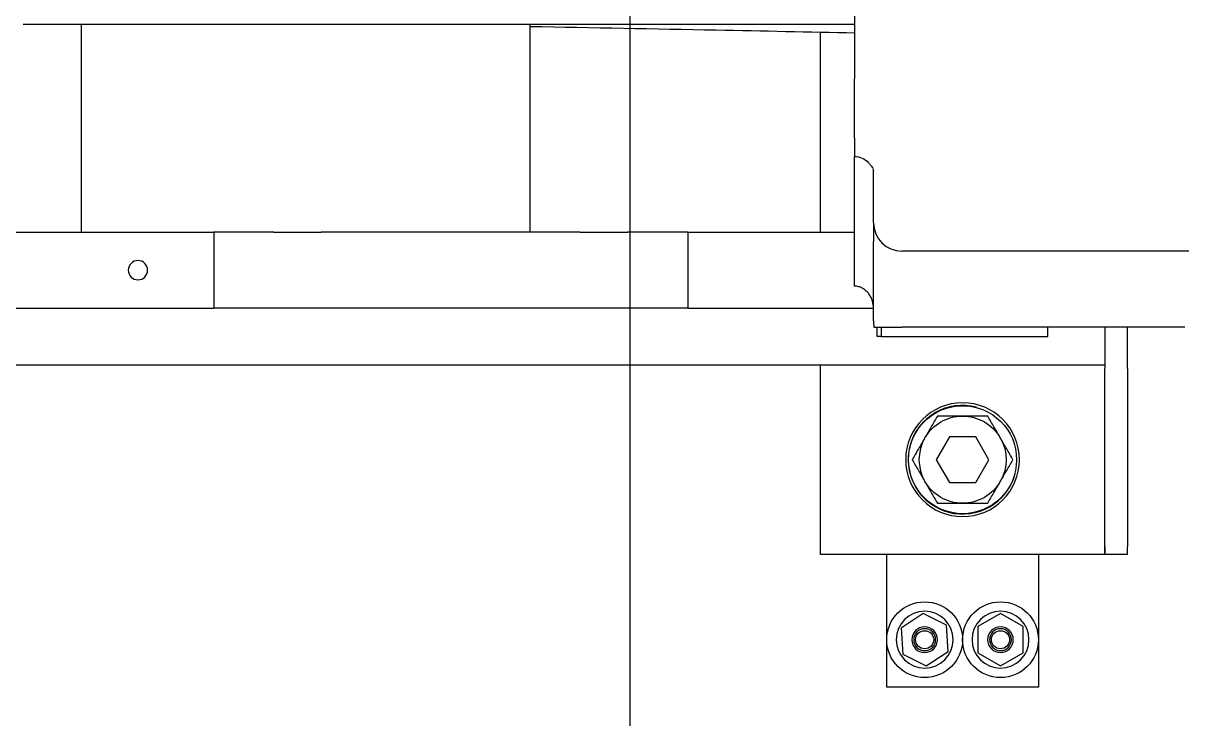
# Model space of a CAD drawing. Header units: millimetres. Extents: x 10462777 to 22643323, y 453826 to 1389191.
# Drawn here: x 11271034 to 11271626, y 577573 to 577928 of the extents above; entities that cross this region are included whole.
import ezdxf

# ---------------------------------------------------------------- set-up
doc = ezdxf.new("R2010")
doc.units = ezdxf.units.MM
doc.header["$LTSCALE"] = 200
doc.header["$MEASUREMENT"] = 0
doc.linetypes.add('CENTER', pattern=[2, 1.25, -0.25, 0.25, -0.25])
doc.linetypes.add('PHANTOM', pattern=[2.5, 1.25, -0.25, 0.25, -0.25, 0.25, -0.25])
doc.layers.add('1', color=1, linetype='CENTER')
doc.layers.add('11', color=6, linetype='PHANTOM')
doc.layers.add('LAYOUT', color=8, linetype='CONTINUOUS', lineweight=25)

# ---------------------------------------------------------------- blocks, each defined once
blk = doc.blocks.new('r710ic')
at = {"layer": 'LAYOUT', "color": 3}
blk.add_circle((272041.37, 104232.63), 2050.12, dxfattribs=at)

msp = doc.modelspace()

# ---------------------------------------------------------------- linework, layer by layer
at = {"layer": '1', "color": 27, "linetype": 'Continuous'}
msp.add_line((11271344.19303, 576887.33831), (11271344.19303, 578015.04485), dxfattribs=at)
at = {"layer": '1', "color": 60, "linetype": 'Continuous'}
for p, q in [((11271458.8764, 577972.72795), (11271458.8764, 577899.74851)), ((11271441.44519, 577821.36803), (11271441.44519, 577923.67624)), ((11271458.8764, 577869.43536), (11271458.8764, 577899.74851)), ((11271458.8764, 577869.43536), (11271458.8764, 577860.10073)), ((11271458.8764, 577793.82059), (11271458.8764, 577860.09969)), ((11271468.56041, 577831.14857), (11271468.56041, 577853.54552)), ((11271468.56041, 577826.20671), (11271468.56041, 577831.14857)), ((11271468.56041, 577826.20671), (11271468.56041, 577816.47612)), ((11271468.56041, 577776.14162), (11271468.56041, 577816.47612)), ((11271647.71455, 577811.6807), (11271483.08642, 577811.6807)), ((11271468.8267, 577772.94467), (11271483.08642, 577772.94467)), ((11271470.49721, 577768.10266), (11271470.49721, 577772.9489)), ((11271472.43401, 577772.9489), (11271472.43401, 577768.10266)), ((11271627.6927, 577772.94467), (11271483.08642, 577772.94467)), ((11271557.65328, 577768.10266), (11271557.65328, 577772.9458)), ((11271472.43401, 577768.10266), (11271470.49721, 577768.10266)), ((11271472.43401, 577768.10266), (11271557.65328, 577768.10266)), ((11271441.44519, 577656.73658), (11271441.44519, 577753.5134)), ((11271586.7053, 577660.86832), (11271586.7053, 577656.73658)), ((11271586.7053, 577656.73658), (11271441.44519, 577656.73658))]:
    msp.add_line(p, q, dxfattribs=at)
at = {"layer": '1', "color": 163, "linetype": 'Continuous'}
for p, q in [((11271063.7689, 577927.78589), (11271063.7689, 577821.3647)), ((11271293.10966, 577821.3647), (11271293.10966, 577927.78589)), ((11270564.07412, 577821.3647), (11271131.55695, 577821.3647)), ((11271162.25402, 577821.3647), (11271131.55695, 577821.3647)), ((11271131.55695, 577821.3647), (11271131.55695, 577782.62867)), ((11271162.25402, 577821.3647), (11271186.46404, 577821.3647)), ((11271318.75004, 577821.3647), (11271186.46404, 577821.3647)), ((11271318.75004, 577821.3647), (11271342.96006, 577821.3647)), ((11271373.65714, 577821.3647), (11271342.96006, 577821.3647)), ((11271373.65714, 577821.3647), (11271458.8764, 577821.3647)), ((11271373.65714, 577821.3647), (11271373.65714, 577782.62867)), ((11270564.07412, 577782.62867), (11271131.55695, 577782.62867)), ((11271162.25402, 577782.62867), (11271131.55695, 577782.62867)), ((11271186.46404, 577782.62867), (11271162.25402, 577782.62867)), ((11271318.75004, 577782.62867), (11271186.46404, 577782.62867)), ((11271342.96006, 577782.62867), (11271318.75004, 577782.62867)), ((11271373.65714, 577782.62867), (11271342.96006, 577782.62867)), ((11271373.65714, 577782.62867), (11271468.56041, 577782.62867))]:
    msp.add_line(p, q, dxfattribs=at)
at = {"layer": '1', "color": 252, "linetype": 'Continuous'}
for p, q in [((11271586.7053, 577772.94727), (11271586.7053, 577751.788)), ((11271586.7053, 577772.94493), (11271586.7053, 577763.18753)), ((11271598.32611, 577751.788), (11271598.32611, 577772.94727)), ((11271586.7053, 577753.50352), (11270458.96814, 577753.50352)), ((11271586.7053, 577746.23348), (11271586.7053, 577751.788)), ((11271598.32611, 577751.788), (11271598.32611, 577746.23348)), ((11271586.7053, 577660.86607), (11271586.7053, 577746.23348)), ((11271598.32611, 577746.23348), (11271598.32611, 577660.86607)), ((11271586.7053, 577657.4337), (11271586.7053, 577660.86607)), ((11271598.32611, 577656.73658), (11271598.32611, 577660.86607)), ((11271475.33921, 577588.94852), (11271475.33921, 577656.73673)), ((11271552.81127, 577656.73673), (11271552.81127, 577588.94852)), ((11271598.32611, 577656.73658), (11271586.7053, 577656.73658)), ((11271552.81127, 577588.94852), (11271475.33921, 577588.94852))]:
    msp.add_line(p, q, dxfattribs=at)
at = {"layer": '1', "color": 163, "linetype": 'Continuous', "extrusion": (0, 0, -1)}
msp.add_circle((-11271092.82092, 577801.99669), 4.93884, dxfattribs=at)
at = {"layer": '1', "color": 252, "linetype": 'Continuous', "extrusion": (0, 0, -1)}
msp.add_circle((-11271514.07524, 577705.15661), 29.05202, dxfattribs=at)
at = {"layer": '1', "color": 252, "linetype": 'Continuous'}
msp.add_circle((11271514.07524, 577705.15661), 27.59942, dxfattribs=at)
at = {"layer": '1', "color": 60, "linetype": 'Continuous', "extrusion": (0, 0, -1)}
msp.add_arc((-11271458.8764, 577850.41673), 9.68401, 90, 137.92452004, dxfattribs=at)
at = {"layer": '1', "color": 60, "linetype": 'Continuous'}
msp.add_arc((11271483.08642, 577826.20671), 14.52601, 180, 270, dxfattribs=at)
at = {"layer": '1', "color": 252, "linetype": 'Continuous'}
for radius, start, end in [(27.76695, 74.99999998, 344.99999998), (22.27322, 149.99999994, 210.00000006)]:
    msp.add_arc((11271514.07524, 577705.15661), radius, start, end, dxfattribs=at)
at = {"layer": '1', "color": 252, "linetype": 'Continuous', "extrusion": (0, 0, -1)}
for start, end in [(30.00000006, 90), (90, 149.99999994), (149.99999994, 210.00000006), (270, 329.99999994), (210.00000006, 270)]:
    msp.add_arc((-11271514.07524, 577705.15661), 22.27322, start, end, dxfattribs=at)
at = {"layer": '1', "color": 60, "linetype": 'Continuous'}
msp.add_ellipse((11271483.08642, 577776.14162), major_axis=(0, -16.77319), ratio=0.866025404, start_param=4.71238898, end_param=4.904161199, dxfattribs=at)
at = {"layer": '1', "color": 163, "linetype": 'Continuous'}
msp.add_open_spline([(11271293.14477, 577926.54274), (11271324.95606, 577925.96041), (11271380.6476, 577924.90723), (11271435.69089, 577923.80965), (11271459.12651, 577923.33235)], degree=3, knots=[0, 0, 0, 0, 0.569707066, 1, 1, 1, 1], dxfattribs=at)
at = {"layer": '1', "color": 60, "linetype": 'Continuous'}
for points, knots in [([(11271468.44123, 577853.98674), (11271468.38352, 577854.10465), (11271468.3069, 577854.22788), (11271468.00515, 577854.65884), (11271467.71586, 577854.99585), (11271467.20947, 577855.57745), (11271467.02827, 577855.784), (11271466.66245, 577856.20679), (11271466.47906, 577856.42114), (11271466.28935, 577856.64799)], [0, 0, 0, 0, 0.180399616, 0.180399616, 0.598350574, 0.598350574, 0.807326053, 0.807326053, 1, 1, 1, 1]), ([(11271468.56041, 577782.62867), (11271468.56041, 577783.31009), (11271468.50489, 577783.98851), (11271468.33783, 577785.00162), (11271468.26766, 577785.34002), (11271468.10083, 577786.00495), (11271468.00421, 577786.33208), (11271467.67519, 577787.29765), (11271467.40403, 577787.92044), (11271466.91484, 577788.82133), (11271466.73687, 577789.11758), (11271466.35705, 577789.68938), (11271466.15566, 577789.96462), (11271465.51679, 577790.75816), (11271465.04506, 577791.24467), (11271464.26103, 577791.90351), (11271463.98497, 577792.11241), (11271463.41443, 577792.49718), (11271463.12085, 577792.67278), (11271462.5167, 577792.98968), (11271462.20614, 577793.13099), (11271461.56708, 577793.37742), (11271461.23613, 577793.48307), (11271460.23652, 577793.73566), (11271459.56106, 577793.82059), (11271458.8764, 577793.82059)], [0, 0, 0, 0, 0.125, 0.125, 0.1875, 0.1875, 0.25, 0.25, 0.375, 0.375, 0.4375, 0.4375, 0.5, 0.5, 0.625, 0.625, 0.6875, 0.6875, 0.75, 0.75, 0.8125, 0.8125, 0.875, 0.875, 1, 1, 1, 1])]:
    msp.add_open_spline(points, degree=3, knots=knots, dxfattribs=at)
at = {"layer": '1', "color": 252, "linetype": 'Continuous'}
for points, knots in [([(11271501.2158, 577727.42983), (11271500.69252, 577726.52349), (11271500.1636, 577725.60737), (11271499.09688, 577723.75976), (11271498.56212, 577722.83352), (11271496.9529, 577720.04627), (11271495.87341, 577718.17654), (11271494.78607, 577716.29322)], [0, 0, 0, 0, 0.25, 0.25, 0.5, 0.5, 1, 1, 1, 1]), ([(11271514.07524, 577727.42983), (11271513.52958, 577727.42983), (11271512.98118, 577727.42983), (11271511.88948, 577727.42983), (11271511.34553, 577727.42983), (11271509.71909, 577727.42983), (11271508.64205, 577727.42983), (11271505.43007, 577727.42983), (11271503.31418, 577727.42983), (11271501.2158, 577727.42983)], [0, 0, 0, 0, 0.125, 0.125, 0.25, 0.25, 0.5, 0.5, 1, 1, 1, 1]), ([(11271526.93469, 577727.42983), (11271524.83105, 577727.42983), (11271522.71205, 577727.42983), (11271518.42975, 577727.42983), (11271516.26611, 577727.42983), (11271514.07524, 577727.42983)], [0, 0, 0, 0, 0.5, 0.5, 1, 1, 1, 1]), ([(11271533.36442, 577716.29322), (11271533.09158, 577716.76579), (11271532.81738, 577717.24071), (11271532.27154, 577718.18615), (11271531.99956, 577718.65723), (11271531.18634, 577720.06576), (11271530.64782, 577720.9985), (11271529.04183, 577723.78016), (11271527.98388, 577725.61258), (11271526.93469, 577727.42983)], [0, 0, 0, 0, 0.125, 0.125, 0.25, 0.25, 0.5, 0.5, 1, 1, 1, 1]), ([(11271494.78607, 577716.29322), (11271494.24203, 577715.35091), (11271493.69561, 577714.40449), (11271492.60069, 577712.50802), (11271492.05908, 577711.56993), (11271490.44934, 577708.78177), (11271489.39619, 577706.95767), (11271488.35635, 577705.15661)], [0, 0, 0, 0, 0.25, 0.25, 0.5, 0.5, 1, 1, 1, 1]), ([(11271539.79414, 577705.15661), (11271538.74232, 577706.97842), (11271537.68282, 577708.81353), (11271535.54167, 577712.52211), (11271534.45985, 577714.39588), (11271533.36442, 577716.29322)], [0, 0, 0, 0, 0.5, 0.5, 1, 1, 1, 1]), ([(11271488.35635, 577705.15661), (11271489.40817, 577703.33481), (11271490.46767, 577701.4997), (11271492.60882, 577697.79111), (11271493.69064, 577695.91735), (11271494.78607, 577694.02001)], [0, 0, 0, 0, 0.5, 0.5, 1, 1, 1, 1]), ([(11271533.36442, 577694.02001), (11271534.45175, 577695.90333), (11271535.53124, 577697.77305), (11271537.14046, 577700.56031), (11271537.67523, 577701.48655), (11271538.74194, 577703.33415), (11271539.27086, 577704.25027), (11271539.79414, 577705.15661)], [0, 0, 0, 0, 0.5, 0.5, 0.75, 0.75, 1, 1, 1, 1]), ([(11271494.78607, 577694.02001), (11271495.05891, 577693.54744), (11271495.33311, 577693.07252), (11271495.87895, 577692.12708), (11271496.15093, 577691.656), (11271496.96415, 577690.24747), (11271497.50267, 577689.31472), (11271499.10866, 577686.53307), (11271500.1666, 577684.70065), (11271501.2158, 577682.8834)], [0, 0, 0, 0, 0.125, 0.125, 0.25, 0.25, 0.5, 0.5, 1, 1, 1, 1]), ([(11271526.93469, 577682.8834), (11271527.97453, 577684.68445), (11271529.02768, 577686.50856), (11271530.63742, 577689.29671), (11271531.17903, 577690.23481), (11271532.27396, 577692.13127), (11271532.82037, 577693.07769), (11271533.36442, 577694.02001)], [0, 0, 0, 0, 0.5, 0.5, 0.75, 0.75, 1, 1, 1, 1]), ([(11271501.2158, 577682.8834), (11271503.31943, 577682.8834), (11271505.43844, 577682.8834), (11271509.72074, 577682.8834), (11271511.88438, 577682.8834), (11271514.07524, 577682.8834)], [0, 0, 0, 0, 0.5, 0.5, 1, 1, 1, 1]), ([(11271514.07524, 577682.8834), (11271514.62091, 577682.8834), (11271515.16931, 577682.8834), (11271516.26101, 577682.8834), (11271516.80496, 577682.8834), (11271518.4314, 577682.8834), (11271519.50843, 577682.8834), (11271522.72042, 577682.8834), (11271524.83631, 577682.8834), (11271526.93469, 577682.8834)], [0, 0, 0, 0, 0.125, 0.125, 0.25, 0.25, 0.5, 0.5, 1, 1, 1, 1])]:
    msp.add_open_spline(points, degree=3, knots=knots, dxfattribs=at)
at = {"layer": '11', "color": 7, "linetype": 'Continuous'}
msp.add_line((11271034.18256, 577927.78468), (11271458.87365, 577927.78468), dxfattribs=at)
at = {"layer": '11', "color": 60, "linetype": 'Continuous'}
for p, q in [((11271507.36597, 577716.77742), (11271500.65669, 577705.15661)), ((11271520.78452, 577716.77742), (11271507.36597, 577716.77742)), ((11271527.4938, 577705.15661), (11271520.78452, 577716.77742)), ((11271500.65669, 577705.15661), (11271507.36597, 577693.5358)), ((11271520.78452, 577693.5358), (11271527.4938, 577705.15661)), ((11271507.36597, 577693.5358), (11271520.78452, 577693.5358)), ((11271493.88206, 577626.5517), (11271482.69583, 577619.1405)), ((11271505.89346, 577620.56974), (11271493.88206, 577626.5517)), ((11271533.44326, 577626.5771), (11271521.82245, 577619.86782)), ((11271545.06407, 577619.86782), (11271533.44326, 577626.5771)), ((11271482.69583, 577619.1405), (11271483.521, 577605.74734)), ((11271506.71863, 577607.17658), (11271505.89346, 577620.56974)), ((11271521.82245, 577619.86782), (11271521.82245, 577606.44927)), ((11271545.06407, 577606.44927), (11271545.06407, 577619.86782)), ((11271483.521, 577605.74734), (11271495.5324, 577599.76539)), ((11271495.5324, 577599.76539), (11271506.71863, 577607.17658)), ((11271521.82245, 577606.44927), (11271533.44326, 577599.73999)), ((11271533.44326, 577599.73999), (11271545.06407, 577606.44927))]:
    msp.add_line(p, q, dxfattribs=at)
for centre, radius in [((11271494.70723, 577613.15854), 19.36801), ((11271533.44326, 577613.15854), 19.36801), ((11271494.70723, 577613.15854), 4.6223), ((11271533.44326, 577613.15854), 4.6223)]:
    msp.add_circle(centre, radius, dxfattribs=at)
at = {"layer": '11', "color": 60, "linetype": 'Continuous', "extrusion": (0, 0, -1)}
for centre, radius in [((-11271494.70723, 577613.15854), 14.52601), ((-11271533.44326, 577613.15854), 14.52601), ((-11271494.70723, 577613.15854), 6.5591), ((-11271494.70723, 577613.15854), 5.5907), ((-11271533.44326, 577613.15854), 6.5591), ((-11271533.44326, 577613.15854), 5.5907)]:
    msp.add_circle(centre, radius, dxfattribs=at)

# ---------------------------------------------------------------- block references
at = {"layer": 'LAYOUT', "color": 2, "rotation": 270}
msp.add_blockref('r710ic', (11164953.374, 851772.39677, 0), dxfattribs=at)

doc.saveas('drawing.dxf')
